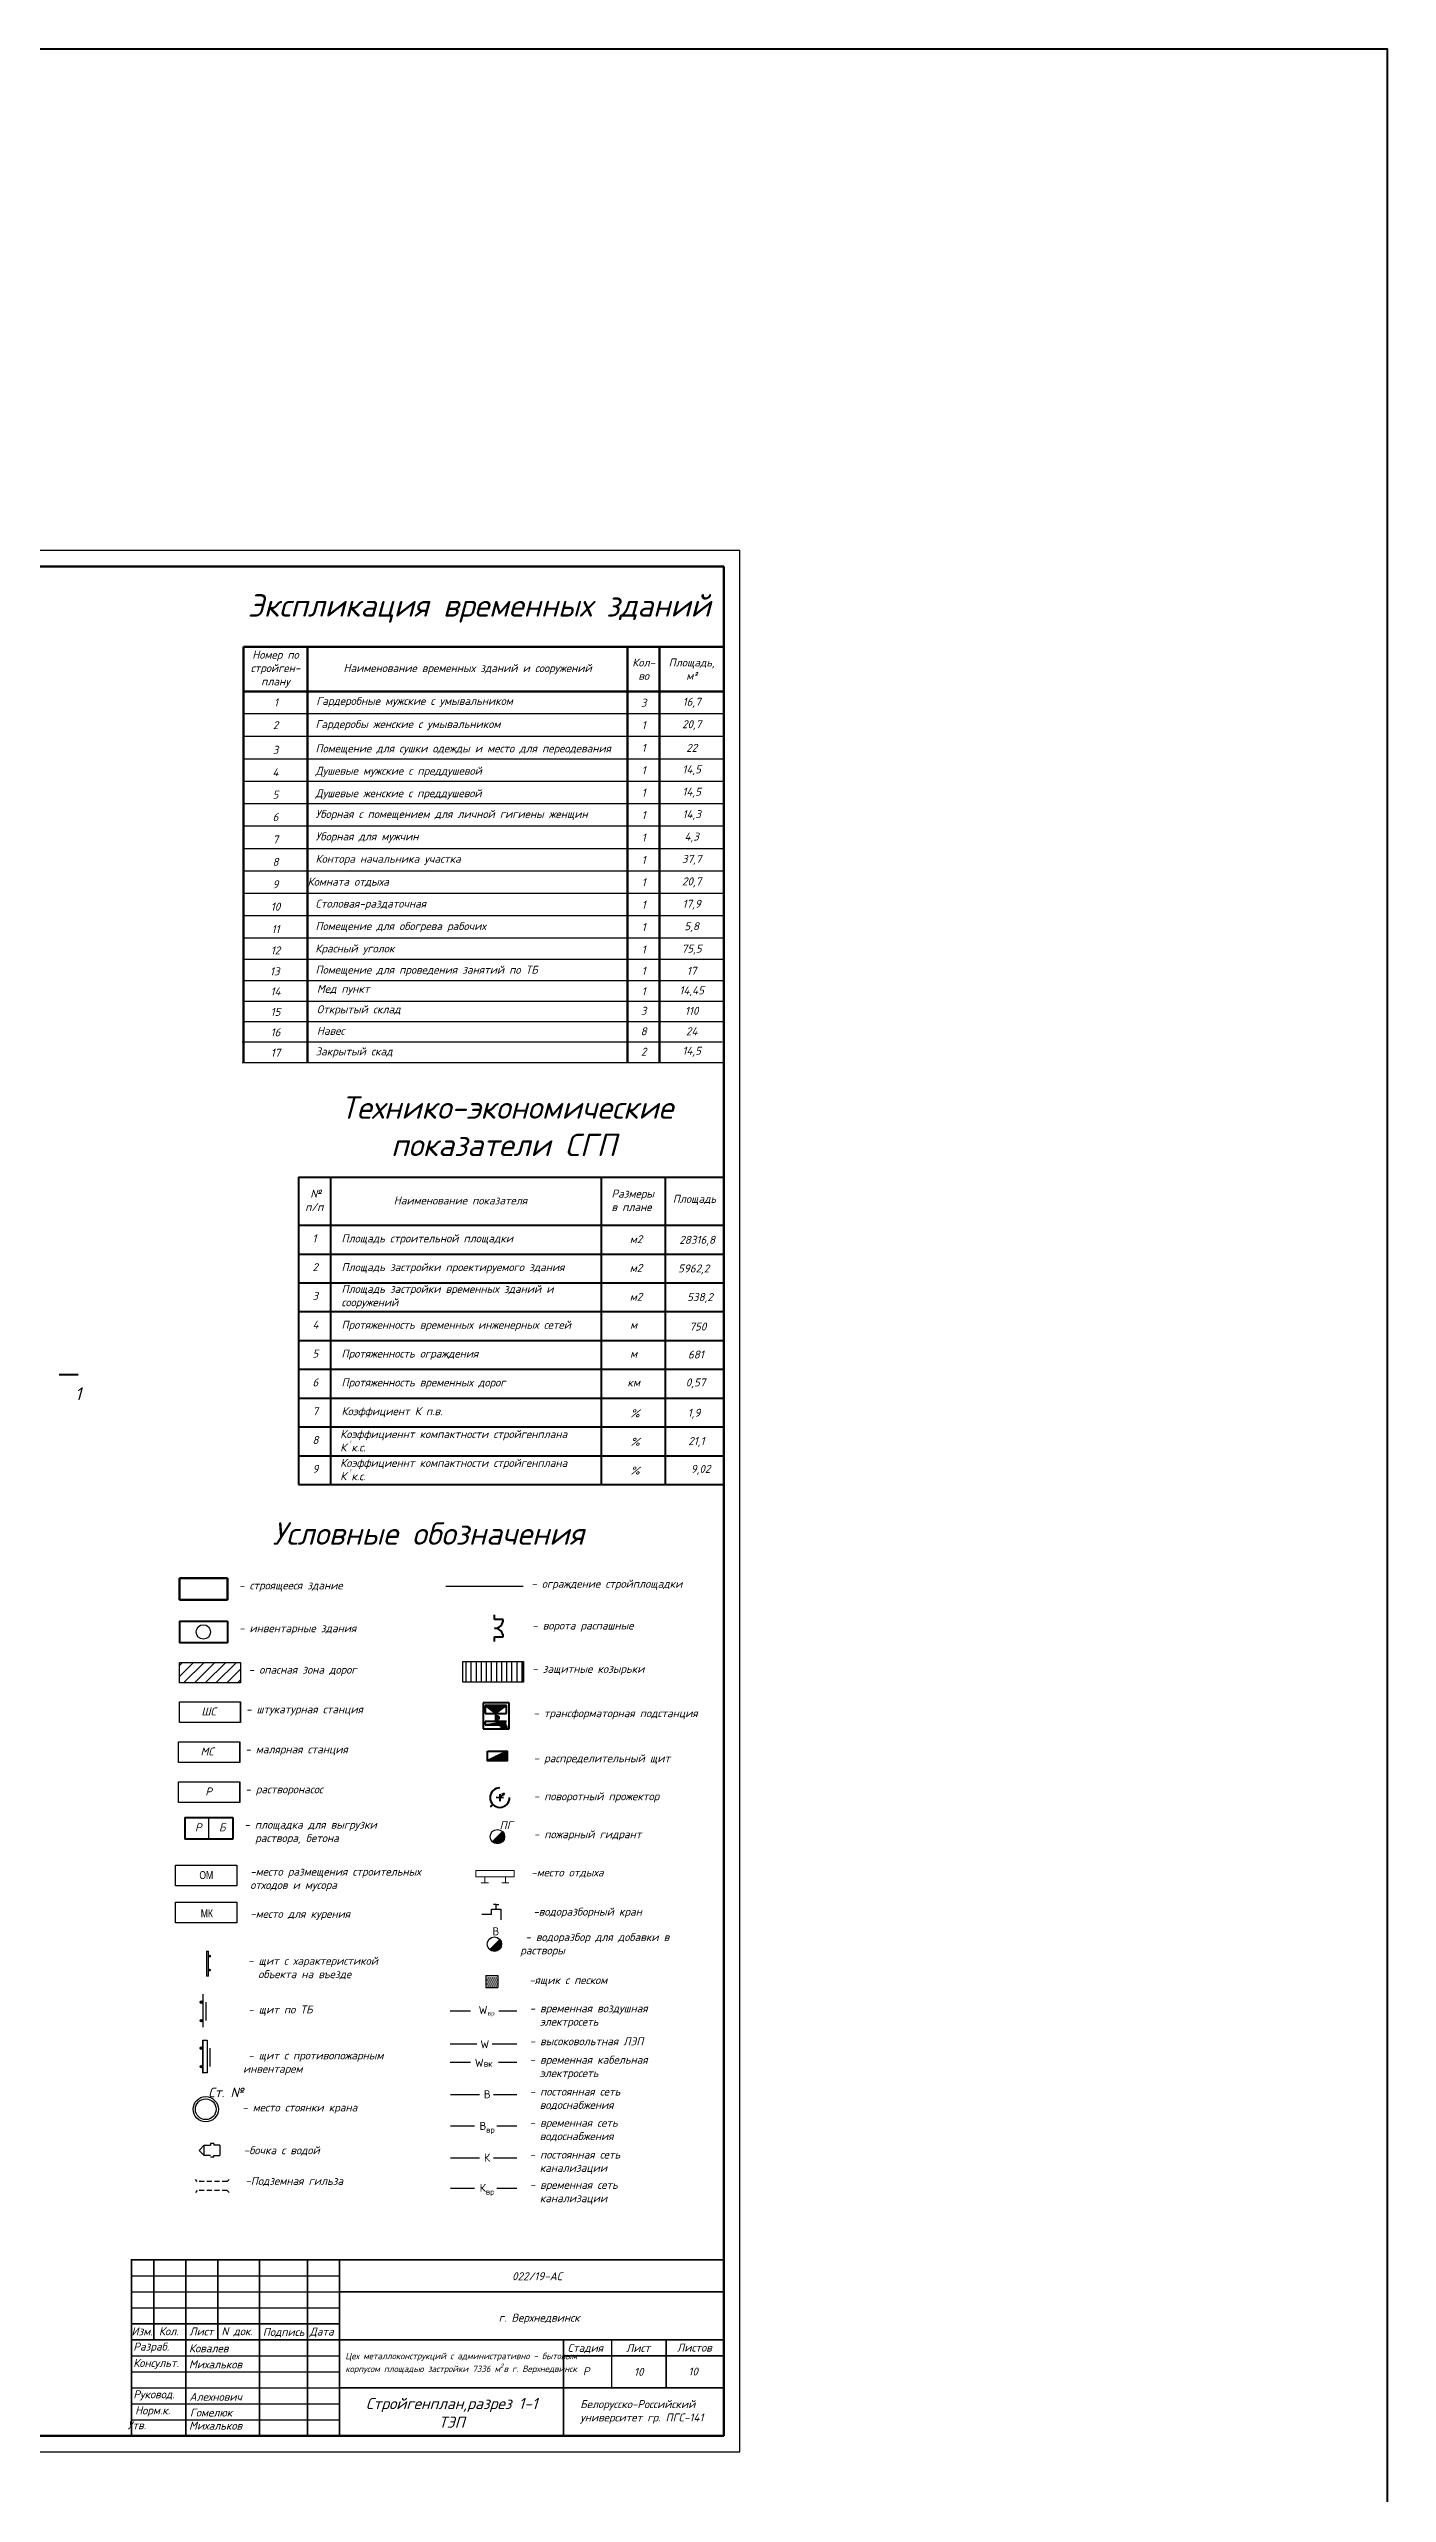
# Model space of a CAD drawing. Header units: millimetres. Extents: x -345369 to 252202, y 74562 to 424723.
# Drawn here: x -123119 to -81317, y 280512 to 356865 of the extents above; entities that cross this region are included whole.
import ezdxf
from ezdxf.enums import TextEntityAlignment as Align

# ---------------------------------------------------------------- set-up
doc = ezdxf.new("R2010")
doc.units = ezdxf.units.MM
doc.linetypes.add('HIDDEN2', pattern=[4.7625, 3.175, -1.5875])
for name, color, linetype, lineweight in [('0.2 сетевой', 7, 'Continuous', 20), ('Канализация', 2, 'Continuous', 25), ('Основная', 7, 'Continuous', 50), ('Основной [&]', 7, 'Continuous', 18), ('Перекрытие', 7, 'Continuous', 20), ('Рамка', 7, 'Continuous', 25)]:
    doc.layers.add(name, color=color, linetype=linetype, lineweight=lineweight)
doc.layers.add('Системный слой', color=7, linetype='Continuous')
doc.styles.add('& 2.5_1', font='isocpeur.TTF', dxfattribs={"oblique": 17, "height": 2.5})
doc.styles.add('gbcz', font='isocpeur.TTF', dxfattribs={"oblique": 15})
doc.styles.add('ISOCPEUR', font='isocpeur.TTF', dxfattribs={"width": 0.8})
doc.styles.get("Standard").update_dxf_attribs({"font": 'isocpeur.TTF', "oblique": 15})
doc.styles.add('standart-наклонный', font='isocpeui.ttf', dxfattribs={"height": 3})
doc.styles.add('вано размеры', font='isocpeui.ttf', dxfattribs={"height": 250})
doc.styles.add('Мой стиль', font='isocpeur.TTF', dxfattribs={"height": 4})
doc.linetypes.add('ограждение2', pattern='A,6.35,-2.54,[132,ltypeshp.shx,S=2.54,R=0,X=-2.54,Y=0],-2.54,25.4', length=36.83)

msp = doc.modelspace()

# ---------------------------------------------------------------- hatches: boundary and pattern name
h = msp.add_hatch()
h.set_pattern_fill('ANSI31', color=256, scale=75, style=0)
h.set_pattern_definition([(45, (-294590.42, 287071), (-168.3798, 168.3798), [])])
h.paths.add_polyline_path([(-119044.132574, 306463.984273), (-119044.132574, 305819.195326), (-117130.963833, 305819.195326), (-117130.963833, 306463.984273)])
at = {"lineweight": 25}
h = msp.add_hatch(dxfattribs=at)
h.set_pattern_fill('ANSI31', color=0, scale=50, angle=45)
h.set_pattern_definition([(90, (-1134972.76, 423739.71), (-158.75, 1e-14), [])])
h.paths.add_polyline_path([(-110188.733174, 306491.599997), (-110188.733174, 305846.811049), (-108296.781485, 305846.811049), (-108296.781485, 306491.599997)])
at = {"lineweight": 40}
for points in [[(-109488.96122, 305119.837266), (-109170.357728, 304869.478991), (-108827.5844, 305119.837266)], [(-108827.5844, 304610.959391), (-109488.96122, 304516.148987), (-108827.5844, 304516.148987)], [(-108827.5844, 304472.624421), (-108956.298699, 304415.323419), (-108956.298699, 304413.705205), (-108827.5844, 304413.705205)], [(-108801.138014, 303388.196117), (-108801.138014, 303689.82605), (-109420.006029, 303388.196117)]]:
    msp.add_hatch(color=1, dxfattribs=at).paths.add_polyline_path(points)
at = {"lineweight": 30}
for points in [[(-109268.07156, 300858.567035, 0.6681786379), (-108883.972535, 301017.666061, 0.1989123674), (-108949.873509, 301176.765087)], [(-109361.525332, 297501.819975, 0.6681786379), (-108977.426307, 297660.919, 0.1989123674), (-109043.327281, 297820.018026)]]:
    msp.add_hatch(color=5, dxfattribs=at).paths.add_polyline_path(points)
h = msp.add_hatch(color=256)
h.paths.add_polyline_path([(-118071.028859, 297286.319378, 1), (-118131.028859, 297286.319378, 1)])
h.paths.add_polyline_path([(-118071.028859, 296852.666613, 1), (-118131.028859, 296852.666613, 1)])
h = msp.add_hatch(color=256)
h.paths.add_polyline_path([(-118392.294834, 295270.88621, 1), (-118312.294834, 295270.88621, 1)])
h.paths.add_polyline_path([(-118392.294834, 295849.089897, 1), (-118312.294834, 295849.089897, 1)])
h = msp.add_hatch(color=256)
h.paths.add_polyline_path([(-118392.294834, 293834.887785, 1), (-118312.294834, 293834.887785, 1)])
h.paths.add_polyline_path([(-118392.294834, 294413.091471, 1), (-118312.294834, 294413.091471, 1)])
at = {"layer": 'Системный слой', "lineweight": 25}
h = msp.add_hatch(dxfattribs=at)
h.set_pattern_fill('DOTS', color=256, scale=39.999999, style=0)
h.set_pattern_definition([(0, (-295201.78, 340301.16), (31.75, 63.499999), [0, -63.499999])])
h.paths.add_polyline_path([(-109091.996313, 296304.34444), (-109091.996313, 296684.679954), (-109472.331828, 296684.679954), (-109472.331828, 296304.34444), (-109396.571408, 296304.34444)])

# ---------------------------------------------------------------- linework, layer by layer
at = {"lineweight": 50}
for p, q in [((-102040.367956, 338189.559809), (-117040.367956, 338189.559809)), ((-117040.367956, 338189.559809), (-117040.367956, 325196.426656)), ((-115040.367956, 338189.559809), (-115040.367956, 325196.426656)), ((-105040.367956, 338189.559809), (-105040.367956, 325196.426656)), ((-104040.367956, 338189.559809), (-104040.367956, 325196.426656)), ((-102040.367956, 338189.559809), (-102040.367956, 325196.426656)), ((-117040.367956, 336789.559809), (-102040.367956, 336789.559809))]:
    msp.add_line(p, q, dxfattribs=at)
at = {"lineweight": 30}
for p, q in [((-102040.367956, 336089.559809), (-117040.367956, 336089.559809)), ((-102040.367956, 335389.559809), (-117040.367956, 335389.559809)), ((-102040.367956, 334680.57506), (-117040.367956, 334680.57506)), ((-102040.367956, 333980.57506), (-117040.367956, 333980.57506)), ((-102040.367956, 333280.57506), (-117040.367956, 333280.57506)), ((-102040.367956, 332580.57506), (-117040.367956, 332580.57506)), ((-102040.367956, 331880.57506), (-117040.367956, 331880.57506)), ((-102040.367956, 331180.57506), (-117040.367956, 331180.57506)), ((-102040.367956, 330480.57506), (-117040.367956, 330480.57506)), ((-102040.367956, 329780.57506), (-117040.367956, 329780.57506)), ((-102040.367956, 329080.57506), (-117040.367956, 329080.57506)), ((-102040.367956, 328415.596713), (-117040.367956, 328415.596713)), ((-102040.367956, 328415.596713), (-117040.367956, 328415.596713)), ((-102040.367956, 327750.618365), (-117040.367956, 327750.618365)), ((-102040.367956, 327112.070438), (-117040.367956, 327112.070438)), ((-102040.367956, 326473.522511), (-117040.367956, 326473.522511)), ((-102082.512668, 325834.974583), (-117082.512668, 325834.974583)), ((-102082.512668, 325196.426656), (-117082.512668, 325196.426656)), ((-102040.367956, 325196.426656), (-117040.367956, 325196.426656)), ((-110188.733174, 306491.599997), (-108296.781485, 306491.599997)), ((-110188.733174, 305846.811049), (-110188.733174, 306491.599997)), ((-108296.781485, 305846.811049), (-108296.781485, 306491.599997)), ((-108296.781485, 305846.811049), (-110188.733174, 305846.811049)), ((-117130.963833, 304583.474223), (-117130.963833, 305228.26317)), ((-117155.668846, 303333.81939), (-117155.668846, 303978.608337)), ((-117155.668846, 302084.164557), (-117155.668846, 302728.953504))]:
    msp.add_line(p, q, dxfattribs=at)
at = {"lineweight": 40}
for p, q in [((-115320.428131, 321619.615692), (-115320.428131, 312019.615692)), ((-115320.428131, 321619.615692), (-102040.367956, 321619.615692)), ((-115320.428131, 321619.615692), (-115320.428131, 312019.615692)), ((-114320.428131, 321619.615692), (-114320.428131, 312019.615692)), ((-105868.517381, 321619.615692), (-105868.517381, 312019.615692)), ((-103868.517381, 321619.615692), (-103868.517381, 312019.615692)), ((-102040.367956, 321619.615692), (-102040.367956, 312019.615692)), ((-115320.428131, 320119.615692), (-102040.367956, 320119.615692)), ((-115320.428131, 319219.615692), (-102040.367956, 319219.615692)), ((-115320.428131, 318319.615692), (-102040.367956, 318319.615692)), ((-115320.428131, 317419.615692), (-102040.367956, 317419.615692)), ((-115320.428131, 316519.615692), (-102040.367956, 316519.615692)), ((-115320.428131, 315619.615692), (-102040.367956, 315619.615692)), ((-115320.428131, 314719.615692), (-102040.367956, 314719.615692)), ((-115320.428131, 313819.615692), (-102040.367956, 313819.615692)), ((-115320.428131, 312919.615692), (-102040.367956, 312919.615692)), ((-115320.428131, 312019.615692), (-102040.367956, 312019.615692)), ((-119044.132574, 307751.33048), (-119044.132574, 307076.33048)), ((-119044.132574, 307751.33048), (-117544.132574, 307751.33048)), ((-119044.132574, 307751.33048), (-119044.132574, 307076.33048)), ((-117544.132574, 307751.33048), (-117544.132574, 307076.33048)), ((-109194.535818, 307799.781275), (-109194.535818, 307949.55403)), ((-108924.535818, 307799.781275), (-109194.535818, 307799.781275)), ((-117544.132574, 307076.33048), (-119044.132574, 307076.33048)), ((-109194.535818, 307259.781275), (-108924.535818, 307259.781275)), ((-109194.535818, 307110.00852), (-109194.535818, 307259.781275)), ((-118876.832392, 301615.032342), (-118876.832392, 300940.032342)), ((-118876.832392, 301615.032342), (-117376.832392, 301615.032342)), ((-118876.832392, 301615.032342), (-118876.832392, 300940.032342)), ((-117376.832392, 301615.032342), (-117376.832392, 300940.032342)), ((-117376.832392, 300940.032342), (-118876.832392, 300940.032342))]:
    msp.add_line(p, q, dxfattribs=at)
at = {"lineweight": 60}
for p, q in [((-119044.132574, 309089.914244), (-119044.132574, 308414.914244)), ((-119044.132574, 309089.914244), (-117544.132574, 309089.914244)), ((-119044.132574, 309089.914244), (-119044.132574, 308414.914244)), ((-117544.132574, 309089.914244), (-117544.132574, 308414.914244)), ((-117544.132574, 308414.914244), (-119044.132574, 308414.914244))]:
    msp.add_line(p, q, dxfattribs=at)
at = {"color": 7, "linetype": 'ограждение2', "lineweight": 25, "ltscale": 30}
msp.add_line((-108302.523296, 308830.889965), (-110718.960101, 308830.889965), dxfattribs=at)
at = {"color": 1, "lineweight": 40}
for p, q in [((-108741.64895, 305195.047273), (-109551.64895, 305195.047273)), ((-109551.64895, 305195.047273), (-109551.64895, 304385.047273)), ((-108827.5844, 305119.837266), (-109488.96122, 305119.837266)), ((-109488.96122, 305119.837266), (-109488.96122, 304869.478991)), ((-109488.96122, 305119.837266), (-109170.357728, 304869.478991)), ((-109488.96122, 304869.478991), (-108827.5844, 304869.478991)), ((-109170.357728, 304869.478991), (-108827.5844, 305119.837266)), ((-109170.357728, 304869.478991), (-109170.357728, 304610.959391)), ((-109170.357728, 304734.333472), (-109056.997894, 304734.333472)), ((-109094.497894, 304734.333472), (-109094.497894, 304809.333472)), ((-109056.997894, 304734.333472), (-109094.497894, 304734.333472)), ((-109094.497894, 304659.333472), (-109094.497894, 304734.333472)), ((-109076.416579, 304787.79081), (-109076.416579, 304734.333472)), ((-109076.416579, 304734.333472), (-109076.416579, 304680.876133)), ((-109056.997894, 304696.833472), (-109056.997894, 304771.833472)), ((-108827.5844, 304869.478991), (-108827.5844, 305119.837266)), ((-108741.64895, 304385.047273), (-108741.64895, 305195.047273)), ((-109551.64895, 304385.047273), (-108741.64895, 304385.047273)), ((-108827.5844, 304610.959391), (-109488.96122, 304610.959391)), ((-109488.96122, 304610.959391), (-109488.96122, 304516.148987)), ((-109488.96122, 304516.148987), (-108827.5844, 304610.959391)), ((-109488.96122, 304516.148987), (-108827.5844, 304516.148987)), ((-109000.361304, 304442.745787), (-109000.361304, 304516.148987)), ((-108959.933667, 304442.745787), (-109000.361304, 304442.745787)), ((-108827.5844, 304472.624421), (-108959.933667, 304413.705205)), ((-108801.138014, 303689.82605), (-109420.006029, 303388.196117)), ((-109033.489248, 302237.5283), (-108889.13099, 302374.663061)), ((-108966.117083, 302342.263111), (-108889.13099, 302374.663061)), ((-108924.733524, 302303.469242), (-108889.13099, 302374.663061)), ((-109255.053191, 302027.051126), (-109333.793782, 301952.250612)), ((-108921.026212, 302234.644633), (-109145.952284, 302240.411968)), ((-109030.605581, 302349.991336), (-109036.372916, 302125.065264)), ((-108966.117083, 302342.263111), (-108966.117083, 302342.263111))]:
    msp.add_line(p, q, dxfattribs=at)
at = {"color": 0, "lineweight": -2}
msp.add_line((-118126.832392, 300940.032342), (-118126.832392, 301615.032342), dxfattribs=at)
at = {"color": 5, "lineweight": 30}
for p, q in [((-109268.07156, 300858.567035), (-108949.873509, 301176.765087)), ((-109666.521901, 292956.644309), (-110576.982372, 292956.644309)), ((-108501.017453, 292956.644309), (-109234.597013, 292956.644309)), ((-109826.569177, 291970.323333), (-110576.982372, 291970.323333)), ((-108501.017453, 291970.323333), (-109129.705973, 291970.323333))]:
    msp.add_line(p, q, dxfattribs=at)
for p, q in [((-118197.044202, 297437.734195), (-118131.028859, 297437.734195)), ((-118197.044202, 297437.734195), (-118197.044202, 296662.446784)), ((-118131.028859, 296662.446784), (-118131.028859, 297437.734195)), ((-118131.028859, 296662.446784), (-118197.044202, 296662.446784)), ((-118312.294834, 296102.716335), (-118312.294834, 295068.999787)), ((-118208.824449, 295270.88621), (-118208.824449, 295849.089897)), ((-118312.294834, 294666.71791), (-118312.294834, 293633.001361)), ((-118077.790519, 293834.887785), (-118077.790519, 294413.091471))]:
    msp.add_line(p, q)
at = {"color": 1, "lineweight": 30}
for p, q in [((-109945.049961, 295567.802213), (-110579.040689, 295567.802213)), ((-108503.07577, 295567.802213), (-109068.696112, 295567.802213)), ((-109947.108278, 293962.742245), (-110581.099006, 293962.742245)), ((-109747.642471, 294535.775817), (-110579.040689, 294535.775817)), ((-108503.07577, 294535.775817), (-109275.381404, 294535.775817)), ((-108505.134088, 293962.742245), (-109070.75443, 293962.742245))]:
    msp.add_line(p, q, dxfattribs=at)
at = {"color": 0, "linetype": 'HIDDEN2', "lineweight": 30, "ltscale": 50}
for p, q in [((-118482.351459, 290250.183138), (-118542.455535, 290310.287215)), ((-117552.379628, 290250.183138), (-118482.351459, 290250.183138)), ((-117552.379628, 290250.183138), (-117492.275552, 290310.287215)), ((-118482.351459, 289961.149048), (-118542.455535, 289901.044972)), ((-117552.379628, 289961.149048), (-118482.351459, 289961.149048)), ((-117552.379628, 289961.149048), (-117492.275552, 289901.044972))]:
    msp.add_line(p, q, dxfattribs=at)
at = {"color": 1, "lineweight": 40}
for points in [[(-286280.9463, 356865.013362), (-81316.679861, 356865.013362), (-81316.679861, 255385.239375), (-286280.9463, 255385.239375)], [(-108959.933667, 304472.624421), (-108827.5844, 304472.624421), (-108827.5844, 304413.705205), (-108959.933667, 304413.705205)], [(-109420.006029, 303689.82605), (-108801.138014, 303689.82605), (-108801.138014, 303388.196117), (-109420.006029, 303388.196117)]]:
    msp.add_lwpolyline(points, close=True, dxfattribs=at)
at = {"lineweight": 30}
for points in [[(-119044.132574, 306463.984273), (-117130.963833, 306463.984273), (-117130.963833, 305819.195326), (-119044.132574, 305819.195326)], [(-119044.132574, 305228.26317), (-117130.963833, 305228.26317), (-117130.963833, 304583.474223), (-119044.132574, 304583.474223)], [(-119068.837587, 303978.608337), (-117155.668846, 303978.608337), (-117155.668846, 303333.81939), (-119068.837587, 303333.81939)], [(-119068.837587, 302728.953504), (-117155.668846, 302728.953504), (-117155.668846, 302084.164557), (-119068.837587, 302084.164557)], [(-119161.193156, 300127.658558), (-117248.024415, 300127.658558), (-117248.024415, 299482.869611), (-119161.193156, 299482.869611)], [(-119161.193156, 298971.983583), (-117248.024415, 298971.983583), (-117248.024415, 298327.194636), (-119161.193156, 298327.194636)]]:
    msp.add_lwpolyline(points, close=True, dxfattribs=at)
at = {"color": 0, "lineweight": 25}
msp.add_lwpolyline([(-110188.733174, 306491.599997), (-108296.781485, 306491.599997), (-108296.781485, 305846.811049), (-110188.733174, 305846.811049)], close=True, dxfattribs=at)
at = {"color": 7, "lineweight": 25, "ltscale": 0.5}
msp.add_lwpolyline([(-118312.294834, 294666.71791), (-118176.455863, 294666.71791), (-118176.455863, 293637.861878), (-118312.294834, 293637.861878)], close=True, dxfattribs=at)
at = {"const_width": 50}
for points in [[(-120540.367956, 282297.694544), (-120540.367956, 282297.694544), (-120540.367956, 287797.694544), (-102040.367956, 287797.694544)], [(-119840.367956, 287797.694544), (-119840.367956, 287797.694544), (-119840.367956, 285297.694544)], [(-118840.367956, 287797.694544), (-118840.367956, 287797.694544), (-118840.367956, 282297.694544)], [(-117840.367956, 287797.694544), (-117840.367956, 287797.694544), (-117840.367956, 285297.694544)], [(-116540.367956, 287797.694544), (-116540.367956, 287797.694544), (-116540.367956, 282297.694544)], [(-115040.367956, 287797.694544), (-115040.367956, 287797.694544), (-115040.367956, 282297.694544)], [(-114040.367956, 287797.694544), (-114040.367956, 287797.694544), (-114040.367956, 282297.694544)], [(-114040.367956, 286797.694544), (-102040.367956, 286797.694544)], [(-120540.367956, 285797.694544), (-120540.367956, 285797.694544), (-114040.367956, 285797.694544)], [(-114040.367956, 285297.694544), (-102040.367956, 285297.694544)], [(-107040.367956, 282297.694544), (-107040.367956, 282297.694544), (-107040.367956, 285297.694544)], [(-107040.367956, 284797.694544), (-102040.367956, 284797.694544)], [(-105540.367956, 285297.694544), (-105540.367956, 283797.694544)], [(-103840.367956, 285297.694544), (-103840.367956, 283797.694544)], [(-114040.367956, 283797.694544), (-102040.367956, 283797.694544)]]:
    msp.add_lwpolyline(points, dxfattribs=at)
for points in [[(-120540.367956, 287297.694544), (-120540.367956, 287297.694544), (-114040.367956, 287297.694544)], [(-120540.367956, 286797.694544), (-120540.367956, 286797.694544), (-114040.367956, 286797.694544)], [(-120540.367956, 286297.694544), (-120540.367956, 286297.694544), (-114040.367956, 286297.694544)], [(-120540.367956, 284297.694544), (-120540.367956, 284297.694544), (-114040.367956, 284297.694544)], [(-120540.367956, 283797.694544), (-120540.367956, 283797.694544), (-114040.367956, 283797.694544)], [(-120540.367956, 283297.694544), (-120540.367956, 283297.694544), (-114040.367956, 283297.694544)], [(-120540.367956, 282797.694544), (-120540.367956, 282797.694544), (-114040.367956, 282797.694544)]]:
    msp.add_lwpolyline(points)
at = {"color": 0, "ltscale": 100, "const_width": 50}
msp.add_lwpolyline([(-120540.367956, 285297.694544), (-120540.367956, 285297.694544), (-114040.367956, 285297.694544)], dxfattribs=at)
at = {"color": 0, "ltscale": 100}
msp.add_lwpolyline([(-120540.367956, 284797.694544), (-120540.367956, 284797.694544), (-114040.367956, 284797.694544)], dxfattribs=at)
for centre, radius in [((-118294.132574, 307413.83048), 225), ((-118101.028858, 297286.319378), 30), ((-118101.028858, 296852.666613), 30), ((-118352.294834, 295849.089897), 40), ((-118352.294834, 295270.88621), 40), ((-118352.294834, 294413.091471), 40), ((-118352.294834, 293834.887785), 40)]:
    msp.add_circle(centre, radius)
at = {"color": 5, "lineweight": 30}
for centre in [(-109108.972535, 301017.666061), (-109202.426307, 297660.919)]:
    msp.add_circle(centre, 225, dxfattribs=at)
at = {"color": 7}
for radius in [393.842894, 324.153596]:
    msp.add_circle((-118219.351581, 292503.096332, -520.992287), radius, dxfattribs=at)
at = {"lineweight": 40}
for centre, start, end in [((-109194.535818, 307799.781275), 270, 0), ((-109194.535818, 307259.781275), 0, 90)]:
    msp.add_arc(centre, 270, start, end, dxfattribs=at)
at = {"color": 1, "lineweight": 40}
msp.add_arc((-109033.489248, 302237.5283), 305.599774, 90, 0, dxfattribs=at)
at = {"layer": '0.2 сетевой'}
for p, q in [((-109503.434729, 299580.098183), (-109615.943538, 299580.098183)), ((-109391.475031, 299580.098183), (-109503.983841, 299580.098183)), ((-109503.434729, 299763.841965), (-109503.434729, 299580.098183)), ((-108972.009507, 299580.098183), (-108859.500698, 299580.098183)), ((-108860.04981, 299763.841965), (-108860.04981, 299580.098183)), ((-108860.04981, 299580.098183), (-108747.541, 299580.098183))]:
    msp.add_line(p, q, dxfattribs=at)
msp.add_lwpolyline([(-108581.742281, 299963.841961), (-108581.742281, 299763.841965), (-109781.742257, 299763.841965), (-109781.742257, 299963.841961)], close=True, dxfattribs=at)
at = {"layer": 'Канализация'}
for p, q in [((-109670.611686, 290978.364224), (-110572.865737, 290978.364224)), ((-108496.900818, 290978.364224), (-109231.509753, 290978.364224)), ((-109822.452542, 290033.186273), (-110572.865737, 290033.186273)), ((-108496.900818, 290033.186273), (-109125.589338, 290033.186273))]:
    msp.add_line(p, q, dxfattribs=at)
at = {"layer": 'Основная', "color": 0, "lineweight": 50}
msp.add_line((-102040.367956, 282297.694544), (-120540.367956, 282297.694544), dxfattribs=at)
at = {"layer": 'Перекрытие'}
msp.add_lwpolyline([(-122800.285149, 315453.843634, 60, 60, 0), (-122200.285149, 315453.843634, 60, 60, 0), (-122400.285149, 315453.843634, 0, 80, 0), (-122400.285149, 315053.843634, 0, 0, 0), (-122400.285149, 314453.843634, 0, 0, 0)], format="xyseb", dxfattribs=at)
at = {"layer": 'Рамка', "color": 0, "linetype": 'Continuous', "lineweight": 30}
for p, q in [((-101540.367956, 341197.694544), (-185640.367956, 341197.694544)), ((-101540.367956, 281797.694544), (-101540.367956, 341197.694544)), ((-185640.367956, 281797.694544), (-101540.367956, 281797.694544))]:
    msp.add_line(p, q, dxfattribs=at)
at = {"layer": 'Рамка', "color": 0, "linetype": 'Continuous', "lineweight": 50}
for p, q in [((-102040.367956, 340697.694544), (-183640.367956, 340697.694544)), ((-102040.367956, 282297.694544), (-102040.367956, 340697.694544)), ((-183640.367956, 282297.694544), (-102040.367956, 282297.694544))]:
    msp.add_line(p, q, dxfattribs=at)
at = {"layer": 'Системный слой', "lineweight": 25}
for p, q in [((-109591.187166, 298599.685076), (-109290.806982, 298599.685076)), ((-109290.806982, 298599.685076), (-109290.806982, 298757.59216)), ((-109290.806982, 298757.59216), (-109004.601243, 298757.59216)), ((-109147.704112, 298900.774071), (-109232.557199, 298900.774071)), ((-109004.601243, 298757.59216), (-109004.601243, 298424.031885)), ((-109472.331828, 296684.679954), (-109091.996313, 296684.679954)), ((-109472.331828, 296684.679954), (-109472.331828, 296304.34444)), ((-109472.331828, 296304.34444), (-109091.996313, 296304.34444)), ((-118423.23214, 291216.163223), (-118270.003968, 291378.33118)), ((-118270.003968, 291053.995265), (-118423.23214, 291216.163223)), ((-118270.003968, 291378.33118), (-118075.284502, 291378.33118)), ((-118270.003968, 291053.995265), (-118270.003968, 291378.33118)), ((-118075.284502, 291053.995265), (-118270.003968, 291053.995265)), ((-117971.340363, 291428.927926), (-118075.284502, 291428.927926)), ((-118075.284502, 291428.927926), (-118075.284502, 291378.33118)), ((-117971.340363, 291003.398519), (-118075.284502, 291003.398519))]:
    msp.add_line(p, q, dxfattribs=at)
at = {"layer": 'Системный слой'}
for p, q in [((-109147.704112, 298757.59216), (-109147.704112, 298900.774071)), ((-109147.704112, 298900.774071), (-109062.851026, 298900.774071)), ((-109091.996313, 296684.679954), (-109091.996313, 296304.34444)), ((-117971.340363, 291428.927926), (-117971.340363, 291378.33118)), ((-117776.620897, 291378.33118), (-117971.340363, 291378.33118)), ((-117971.340363, 291003.398519), (-117971.340363, 291053.995265)), ((-117971.340363, 291053.995265), (-117776.620897, 291053.995265)), ((-117776.620897, 291378.33118), (-117776.620897, 291053.995265))]:
    msp.add_line(p, q, dxfattribs=at)

# ---------------------------------------------------------------- texts
at = {"color": 7, "lineweight": 15, "style": 'standart-наклонный'}
for s, p in [('-место отдыха', (-108053.244638, 299775.245038)), ('-место для курения', (-116831.008854, 298480.674872))]:
    msp.add_text(s, height=250, dxfattribs=at).set_placement(p)
at = {"linetype": 'Continuous', "lineweight": 25, "style": 'gbcz', "oblique": 15}
for s, p in [('Изм.', (-120540.367956, 285438.3699)), ('Кол.', (-119682.892988, 285443.662058)), ('Лист', (-118732.12093, 285437.259283)), ('N док.', (-117728.444276, 285443.662058)), ('Подпись', (-116437.55559, 285421.718453)), ('Дата', (-114975.904024, 285434.125199)), ('Стадия', (-106914.261029, 284923.271522)), ('Лист', (-105090.099956, 284920.179306)), ('Листов', (-103499.092709, 284932.8233)), ('Р', (-106440.936147, 284195.691559)), ('10', (-104841.951649, 284175.152684)), ('10', (-103142.951649, 284187.152684))]:
    msp.add_text(s, height=250, dxfattribs=at).set_placement(p)
at = {"style": 'standart-наклонный'}
for s, insert, char_height, width, attachment_point in [('Экспликация временных зданий', (-116909.085238, 339829.807853), 700, 23995.86451103, 1), ('Номер по стройген-\\Pплану', (-116040.367956, 337489.559809), 250, 2000, 5), ('Наименование временных зданий и сооружений', (-110040.367956, 337489.559809), 250, 10000, 5), ('Кол-\\Pво', (-104540.367956, 337489.559809), 250, 1000, 5), ('Площадь,\\Pм²', (-103040.367956, 337489.559809), 250, 2000, 5), ('1', (-116026.423813, 336450.322199), 250, 2000, 5), ('\\pi250;Гардеробные мужские с умывальником', (-115017.188345, 336461.766461), 250, 10000, 4), ('3', (-104540.367956, 336439.559809), 250, 1000, 5), ('16,7', (-103040.367956, 336439.559809), 250, 2000, 5), ('2', (-116040.367956, 335739.559809), 250, 2000, 5), ('\\pi250;Гардеробы женские с умывальником', (-115040.367956, 335739.559809), 250, 10000, 4), ('1', (-104540.367956, 335739.559809), 250, 1000, 5), ('20,7', (-103040.367956, 335739.559809), 250, 2000, 5), ('3', (-116040.367956, 334969.122987), 250, 2000, 5), ('\\pi250;Душевые мужские с преддушевой', (-115040.367956, 334279.181369), 250, 10000, 4), ('\\pi250;Помещение для сушки одежды и место для переодевания', (-115040.367956, 334979.862894), 250, 10000, 4), ('1', (-104540.367956, 335030.57506), 250, 1000, 5), ('1', (-104540.367956, 334330.57506), 250, 1000, 5), ('14,5', (-103040.367956, 334330.57506), 250, 2000, 5), ('22', (-103040.367956, 335030.57506), 250, 2000, 5), ('5', (-116040.367956, 333569.122987), 250, 2000, 5), ('4', (-116040.367956, 334269.122987), 250, 2000, 5), ('\\pi250;Душевые женские с преддушевой', (-115040.367956, 333579.181369), 250, 10000, 4), ('1', (-104540.367956, 333630.57506), 250, 1000, 5), ('14,5', (-103040.367956, 333630.57506), 250, 2000, 5), ('6', (-116040.367956, 332869.122987), 250, 2000, 5), ('\\pi250;Уборная с помещением для личной гигиены женщин', (-115040.367956, 332930.57506), 250, 10000, 4), ('1', (-104540.367956, 332930.57506), 250, 1000, 5), ('14,3', (-103040.367956, 332930.57506), 250, 2000, 5), ('7', (-116040.367956, 332169.122987), 250, 2000, 5), ('\\pi250;Уборная для мужчин', (-115040.367956, 332230.57506), 250, 10000, 4), ('1', (-104540.367956, 332230.57506), 250, 1000, 5), ('4,3', (-103040.367956, 332230.57506), 250, 2000, 5), ('8', (-116040.367956, 331469.122987), 250, 2000, 5), ('\\pi250;Контора начальника участка', (-115040.367956, 331530.57506), 250, 10000, 4), ('1', (-104540.367956, 331530.57506), 250, 1000, 5), ('37,7', (-103040.367956, 331530.57506), 250, 2000, 5), ('9', (-116040.367956, 330769.122987), 250, 2000, 5), ('\\pi2.5;Комната отдыха', (-115040.367956, 330830.57506), 250, 10000, 4), ('1', (-104540.367956, 330830.57506), 250, 1000, 5), ('20,7', (-103040.367956, 330830.57506), 250, 2000, 5), ('10', (-116040.367956, 330069.122987), 250, 2000, 5), ('\\pi250;Столовая-раздаточная', (-115040.367956, 330130.57506), 250, 10000, 4), ('1', (-104540.367956, 330130.57506), 250, 1000, 5), ('17,9', (-103040.367956, 330130.57506), 250, 2000, 5), ('11', (-116040.367956, 329369.122987), 250, 2000, 5), ('\\pi250;Помещение для обогрева рабочих', (-115040.367956, 329430.57506), 250, 10000, 4), ('1', (-104540.367956, 329430.57506), 250, 1000, 5), ('5,8', (-103040.367956, 329430.57506), 250, 2000, 5), ('12', (-116040.367956, 328704.14464), 250, 2000, 5), ('Красный уголок', (-114797.370021, 328730.57506), 250, 10000, 4), ('1', (-104540.367956, 328730.57506), 250, 1000, 5), ('75,5', (-103040.367956, 328730.57506), 250, 2000, 5), ('13', (-116064.024657, 328050.504011), 250, 2000, 5), ('\\pi250;Помещение для проведения занятий по ТБ', (-115040.367956, 328065.596713), 250, 10000, 4), ('\\pi250;Мед пункт', (-114998.223244, 327467.808241), 250, 10000, 4), ('1', (-104540.367956, 328065.596713), 250, 1000, 5), ('14,45', (-103040.367956, 327427.048785), 250, 2000, 5), ('17', (-103040.367956, 328065.596713), 250, 2000, 5), ('14', (-116040.367956, 327422.176187), 250, 2000, 5), ('15', (-116040.367956, 326783.62826), 250, 2000, 5), ('\\pi250;Открытый склад', (-114998.223244, 326829.260313), 250, 10000, 4), ('3', (-104540.367956, 326815.738294), 250, 1000, 5), ('1', (-104540.367956, 327427.048785), 250, 1000, 5), ('110', (-103040.367956, 326815.738294), 250, 2000, 5), ('16', (-116040.367956, 326145.080333), 250, 2000, 5), ('\\pi250;Навес', (-114998.223244, 326190.712386), 250, 10000, 4), ('8', (-104540.367956, 326177.190367), 250, 1000, 5), ('24', (-103040.367956, 326177.190367), 250, 2000, 5), ('17', (-116040.367956, 325506.532406), 250, 2000, 5), ('\\pi250;Закрытый скад', (-115040.367956, 325514.289524), 250, 10000, 4), ('2', (-104540.367956, 325538.64244), 250, 1000, 5), ('14,5', (-103040.367956, 325538.64244), 250, 2000, 5), ('\\pi6742.6;Технико-экономические\\P\\pi8308.6;показатели СГП', (-120740.699603, 324144.766203), 700, 23995.86451103, 1), (' № п/п', (-115113.18333, 321229.770481), 250, 901.97736641, 1), ('Наименование показателя', (-112348.612531, 321016.237), 250, 5446.80016265, 1), ('Размеры \\Pв плане', (-105543.906353, 321229.500043), 250, 5446.80016265, 1), ('Площадь', (-103631.240589, 321067.327669), 250, 5446.80016265, 1), ('1', (-114886.683712, 319833.577735), 250, 5446.80016265, 1), ('Площадь строительной площадки', (-113979.374684, 319833.577735), 250, 7547.48518407, 1), (' м2', (-105134.099789, 319808.597689), 250, 5446.80016265, 1), ('28316,8', (-103426.739731, 319786.601479), 250, 5446.80016265, 1), ('2', (-114885.862637, 318933.577735), 250, 5446.80016265, 1), ('Площадь застройки проектируемого здания', (-113979.374684, 318933.577735), 250, 7547.48518407, 1), (' м2', (-105134.099789, 318908.597689), 250, 5446.80016265, 1), ('5962,2', (-103465.321606, 318893.027556), 250, 5446.80016265, 1), ('3', (-114885.862637, 318033.577735), 250, 5446.80016265, 1), ('Площадь застройки временных зданий и сооружений', (-113979.374684, 318253.03211), 250, 7194.73624732, 1), (' м2', (-105134.099789, 318008.597689), 250, 5446.80016265, 1), ('4', (-114885.862637, 317133.577735), 250, 5446.80016265, 1), ('Протяженность временных инженерных сетей', (-113979.374684, 317133.577735), 250, 8899.94238463, 1), (' м', (-105122.019858, 317133.577735), 250, 5446.80016265, 1), ('750', (-103111.892361, 317078.544497), 250, 5446.80016265, 1), ('5', (-114885.862637, 316233.577735), 250, 5446.80016265, 1), ('Протяженность ограждения', (-113979.374684, 316233.577735), 250, 5446.80016265, 1), (' м', (-105122.019858, 316233.577735), 250, 5446.80016265, 1), ('681', (-103156.121969, 316203.842079), 250, 5446.80016265, 1), ('6', (-114885.862637, 315333.577735), 250, 5446.80016265, 1), ('Протяженность временных дорог', (-113979.374684, 315333.577735), 250, 5446.80016265, 1), (' км', (-105206.108807, 315333.577735), 250, 5446.80016265, 1), ('0,57', (-103224.07987, 315333.577735), 250, 5446.80016265, 1), ('7', (-114885.862637, 314433.577735), 250, 5446.80016265, 1), ('Коэффициент К п.в.', (-113979.374684, 314433.577735), 250, 5612.07550174, 1), ('%', (-104946.232503, 314369.083238), 250, 5446.80016265, 1), ('1,9', (-103164.267059, 314385.43849), 250, 5446.80016265, 1), ('8', (-114885.862637, 313533.577735), 250, 5446.80016265, 1), ('Коэффициеннт компактности стройгенплана\\PК к.с.', (-114020.928962, 313718.459884), 250, 8286.3965323, 1), ('%', (-104942.064929, 313479.63262), 250, 5446.80016265, 1), ('21,1', (-103146.662723, 313502.821691), 250, 5446.80016265, 1), ('9', (-114885.862637, 312633.577735), 250, 5446.80016265, 1), ('Коэффициеннт компактности стройгенплана\\PК к.с.', (-114020.928962, 312818.459884), 250, 8286.3965323, 1), ('%', (-104943.224116, 312579.632049), 250, 5446.80016265, 1), ('9,02', (-103067.462274, 312633.800238), 250, 5446.80016265, 1), ('Условные обозначения', (-116133.579405, 310837.471511), 700, 19449.37915559, 1), (' - строящееся здание', (-117341.813906, 308992.897436), 250, 5177.77336126, 1), (' - ограждение стройплощадки', (-108209.531297, 309043.261385), 250, 5177.77336126, 1), (' - инвентарные здания', (-117341.813906, 307654.313672), 250, 5177.77336126, 1), (' - ворота распашные', (-108181.941904, 307739.35561), 250, 5177.77336126, 1), (' - опасная зона дорог', (-117037.971835, 306359.88079), 250, 5177.77336126, 1), (' - защитные козырьки', (-108181.941904, 306385.173687), 250, 5177.77336126, 1), ('ШС', (-118357.73991, 305053.891962), 250, 910.50381514, 1), (' - штукатурная станция', (-117120.984345, 305121.706788), 250, 5177.77336126, 1), ('{\\fISOCPEUR|b0|i0|c204|p34;\\Q15; - трансформаторная подстанция}', (-108147.174883, 305001.335043), 250, 7083.62934973, 1), ('МС', (-118382.444923, 303804.23713), 250, 910.50381514, 1), (' - малярная станция', (-117145.689357, 303872.051955), 250, 5177.77336126, 1), (' - распределительный щит', (-108139.150135, 303592.333817), 250, 5177.77336126, 1), ('Р', (-118233.93268, 302554.582297), 250, 910.50381514, 1), (' - растворонасос', (-117145.689357, 302622.397122), 250, 5177.77336126, 1), (' - поворотный прожектор', (-108135.977996, 302405.130931), 250, 5177.77336126, 1), ('Р', (-118351.310902, 301435.706059), 250, 217.32678242, 3), ('Б', (-117601.310902, 301435.706059), 250, 217.32678242, 3), ('\\pi-500,l500; - площадка для выгрузки    раствора, бетона', (-117174.513724, 301518.015534), 250, 5177.77336126, 1), (' - пожарный гидрант', (-108132.164934, 301217.746391), 250, 5177.77336126, 1), ('-место размещения строительных отходов и мусора', (-116831.008854, 300050.341968), 250, 5809.38176554, 1), (' - водоразбор для добавки в растворы', (-108395.985002, 298008.421939), 250, 5177.77336126, 1), (' - щит с характеристикой \\P   объекта на въезде', (-117057.739066, 297265.090587), 250, 5177.77336126, 1), (' - щит по ТБ', (-117055.147165, 295745.046768), 250, 5177.77336126, 1), (' - временная воздушная \\P   электросеть', (-108264.047588, 295781.784559), 250, 6648.51904972, 1), ('{\\fISOCPEUR|b0|i1|c204|p34; - высоковольтная ЛЭП}', (-108264.047588, 294751.848454), 250, 6648.51904972, 1), (' - щит с противопожарным инвентарем', (-117055.147165, 294309.048343), 250, 5177.77336126, 1), (' - временная кабельная\\P   электросеть', (-108264.047588, 294175.578177), 250, 6648.51904972, 1), (' - место стоянки крана', (-117241.586016, 292684.959442), 250, 7439.28771462, 1), (' - постоянная сеть \\P   водоснабжения', (-108264.047588, 293180.685142), 250, 6648.51904972, 1), (' - временная сеть \\P   водоснабжения', (-108264.694141, 292205.3135), 250, 6648.51904972, 1), (' - постоянная сеть\\P   канализации', (-108265.319042, 291213.015594), 250, 6648.51904972, 1), (' - временная сеть \\P   канализации', (-108262.146903, 290265.381914), 250, 6648.51904972, 1)]:
    msp.add_mtext(s, dxfattribs=dict(at, insert=insert, char_height=char_height, width=width, attachment_point=attachment_point))
at = {"color": 0, "attachment_point": 1, "style": 'standart-наклонный'}
for s, insert, char_height, width in [('538,2', (-103183.06568, 318001.224591), 250, 5446.80016265), ('1', (-113728.276465, 313394.199355), 90, 149.64890562), ('1', (-113728.276465, 312494.199355), 90, 149.64890562), ('-водоразборный кран', (-107987.774868, 298801.237202), 250, 11563.63304403), ('-ящик с песком', (-108116.077816, 296662.786399), 250, 11563.63304403), ('-бочка с водой', (-117034.389079, 291347.607535), 250, 11563.63304403), ('-Подземная гильза', (-116984.172366, 290389.016969), 250, 11563.63304403)]:
    msp.add_mtext(s, dxfattribs=dict(at, insert=insert, char_height=char_height, width=width))
at = {"color": 5, "char_height": 250, "attachment_point": 3, "style": 'Мой стиль'}
for s, insert in [('{\\Q15;ПГ}', (-108631.600473, 301506.963564)), ('{\\fISOCPEUR|b0|i0|c204|p34;В}', (-109054.019133, 298186.824912))]:
    msp.add_mtext(s, dxfattribs=dict(at, insert=insert))
at = {"color": 7, "lineweight": 30, "char_height": 249.999995, "width": 861.90474467, "attachment_point": 1, "style": 'ISOCPEUR'}
for s, insert in [('{\\Ftxt|c204;ОМ}', (-118417.004354, 299944.122208)), ('{\\Ftxt|c204;МК}', (-118374.060638, 298750.293315))]:
    msp.add_mtext(s, dxfattribs=dict(at, insert=insert))
at = {"color": 1, "attachment_point": 7, "style": 'Мой стиль'}
for s, insert, char_height in [('\\A1;{\\H1.25x;W\\H0.56003x;\\S^ вр;}', (-109695.02035, 295435.860678), 200), ('{\\H1.25x;W\\H0.80004x;вк}', (-109814.882125, 293830.800709), 200), ('{\\fISOCPEUR|b0|i0|c0|p34;W}', (-109642.126807, 294409.52056), 250)]:
    msp.add_mtext(s, dxfattribs=dict(at, insert=insert, char_height=char_height))
at = {"color": 7, "lineweight": 25, "insert": (-118138.058571, 293179.592823, -520.992287), "char_height": 300, "width": 4550.24356133, "attachment_point": 1, "style": 'вано размеры'}
msp.add_mtext('Ст. №', dxfattribs=at)
at = {"color": 5, "lineweight": 30, "char_height": 250, "attachment_point": 1, "style": 'Мой стиль'}
for s, insert in [('{\\fISOCPEUR|b0|i0|c204|p34;В}', (-109531.719865, 293096.600928)), ('\\A1;В{\\H0.7x;\\S^ вр;}', (-109666.253186, 292110.279952))]:
    msp.add_mtext(s, dxfattribs=dict(at, insert=insert))
at = {"color": 0, "attachment_point": 1}
for s, insert, char_height, width in [('\\pi3180.9,t5987.5;{\\C256;022/19-АС}', (-111829.799448, 287411.924507), 250, 7327.44054163), ('\\pi2723.4,t5530.1;{\\C256;г. Верхнедвинск}', (-111790.271858, 286117.093236), 250, 7327.44054163), ('\\A1;{\\C256;Цех металлоконструкций с административно - бытовым корпусом площадью застройки 7336 м\\H0.7x;\\S2^ ;\\H1.4286x;в г. Верхнедвинск}', (-113859.326898, 284895.180088), 200, 6891.32117362), ('{\\C256;Белорусско-Российский университет гр. ПГС-141}', (-106522.312696, 283416.962375), 250, 4416.93457183)]:
    msp.add_mtext(s, dxfattribs=dict(at, insert=insert, char_height=char_height, width=width))
at = {"linetype": 'Continuous', "lineweight": 25, "char_height": 250, "attachment_point": 4, "style": 'gbcz'}
for s, insert, width in [('Разраб.', (-120480.451046, 285055.153266), 20), ('{\\C7;Ковалев}', (-118742.951649, 285034.791916), 1568.14761454), ('Консульт.', (-120485.487612, 284544.432927), 20), ('{\\C7;Михальков}', (-118742.951649, 284534.791916), 20), ('Руковод.', (-120479.702162, 283564.948254), 20), ('{\\C7;Алехнович}', (-118728.967251, 283521.373464), 20), ('{\\C7; Утв.}', (-120660.500034, 282631.991717), 20), ('Норм.к.', (-120425.756985, 283063.481639), 20), ('{\\C7;Михальков}', (-118740.726356, 282619.917841), 20), ('{\\C7;Гомелюк}', (-118712.892398, 283029.313854), 1568.14761454)]:
    msp.add_mtext(s, dxfattribs=dict(at, insert=insert, width=width))
at = {"layer": 'Канализация', "char_height": 250, "attachment_point": 1, "style": 'Мой стиль'}
for s, insert in [('{\\fISOCPEUR|b0|i0|c204|p34;К}', (-109527.60323, 291118.320843)), ('\\A1;К{\\H0.7x;\\S^ вр;}', (-109662.136551, 290173.142892))]:
    msp.add_mtext(s, dxfattribs=dict(at, insert=insert))
at = {"layer": 'Основной [&]', "insert": (-110540.367956, 283018.591439), "char_height": 350, "attachment_point": 5, "style": '& 2.5_1'}
msp.add_mtext_dynamic_manual_height_columns('Стройгенплан,разрез 1-1 ТЭП', width=5818.7730028, gutter_width=12.5, heights=[0], dxfattribs=at)
at = {"layer": 'Перекрытие', "oblique": 15}
msp.add_text('1', height=400, dxfattribs=at).set_placement((-122102.859832, 314657.309204), align=Align.RIGHT)

doc.saveas('drawing.dxf')
